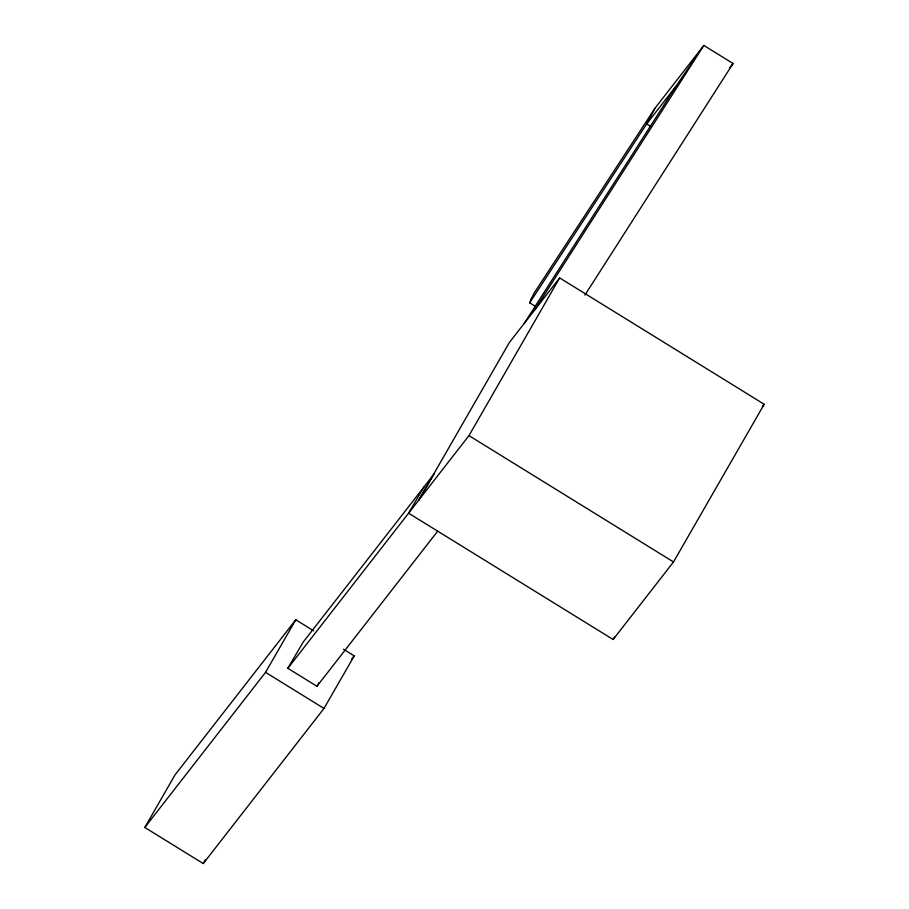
<?xml version="1.0" encoding="UTF-8"?>
<svg xmlns="http://www.w3.org/2000/svg" width="909" height="909" viewBox="0 0 909 909"><rect width="100%" height="100%" fill="white"/><g stroke="black" fill="none" stroke-linecap="round" stroke-linejoin="round"><path stroke-width="1.36" d="M535.526 306.413L529.674 302.799L533.856 293.505L655.105 108.057L703.85 45.45L733.074 63.494L584.885 295.141M655.105 108.057L646.651 123.908L529.674 302.799M343.488 649.242L354.226 655.878L324.002 708.441L203.252 863.55L144.804 827.463L175.028 774.888L295.789 619.779L313.673 630.835M144.804 827.463L265.553 672.353L295.789 619.779M203.252 863.55L205.354 859.88M423.912 487.031L408.584 513.187L613.132 639.504L673.512 561.955L764.196 404.255L559.649 277.927L509.335 342.557L418.651 500.257L433.979 474.112L303.163 642.14L287.835 668.297L316.946 686.272L319.002 682.693M287.835 668.297L468.964 435.627L559.649 277.927M613.132 639.504L614.541 637.061M524.209 323.445L675.898 86.344L703.85 45.45L534.276 310.526M530.515 300.004L531.856 297.947M675.898 86.344L646.651 123.908L651.321 126.794M729.586 67.97L733.074 63.494M316.946 686.272L437.695 531.163M351.624 659.218L354.226 655.878M762.469 406.471L764.196 404.255M468.964 435.627L673.512 561.955M265.553 672.353L324.002 708.441"/></g></svg>
